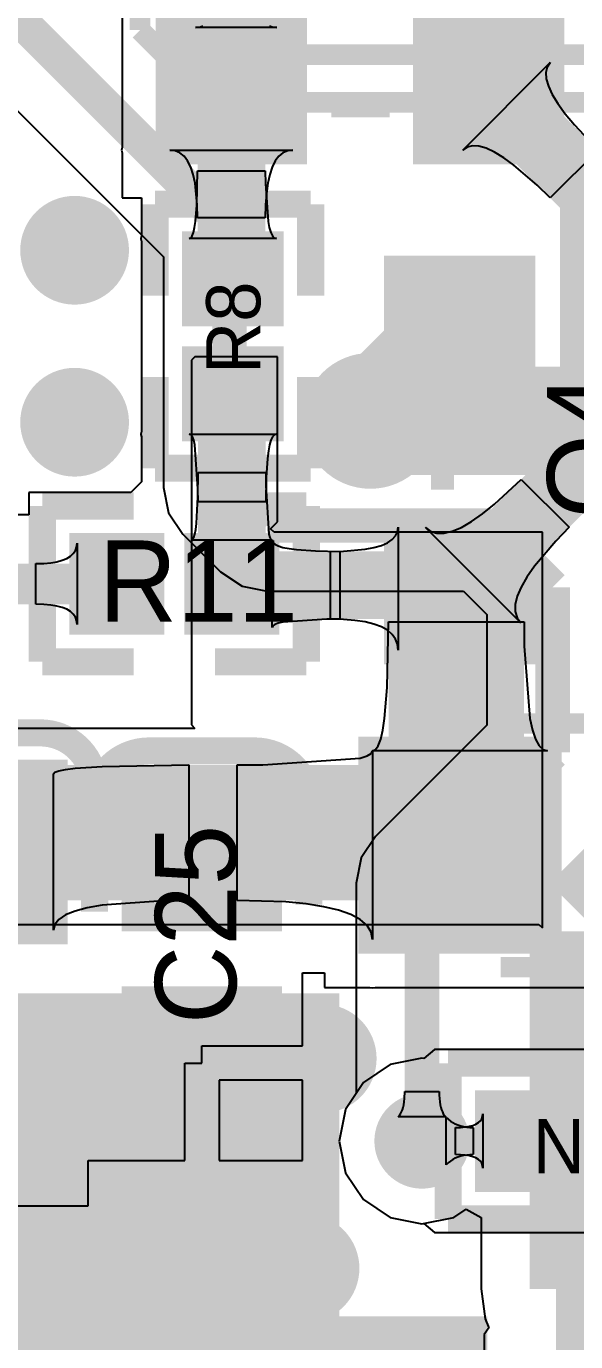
# Model space of a CAD drawing. Extents: x 72.1 to 112.7, y 45.7 to 113.8.
# Drawn here: x 85.99 to 90.05, y 56.1 to 65.81 of the extents above; entities that cross this region are included whole.
import ezdxf

# ---------------------------------------------------------------- set-up
doc = ezdxf.new("R2010")
doc.units = 0
doc.header["$MEASUREMENT"] = 0
for name, color, linetype in [('BOTTOMLAYER', 5, 'CONTINUOUS'), ('BOTTOMSOLDER', 6, 'CONTINUOUS'), ('MULTILAYER', 9, 'CONTINUOUS'), ('TOPLAYER', 1, 'CONTINUOUS'), ('TOPOVERLAY', 2, 'CONTINUOUS'), ('TOPPASTE', 8, 'CONTINUOUS'), ('TOPSOLDER', 216, 'CONTINUOUS')]:
    doc.layers.add(name, color=color, linetype=linetype)

msp = doc.modelspace()

# ---------------------------------------------------------------- linework, layer by layer
at = {"layer": 'BOTTOMLAYER'}
for p, q in [((85.405493, 65.711502), (87.005648, 64.11135)), ((87.005648, 64.11135), (87.005648, 62.407813)), ((87.005648, 62.407813), (87.005645, 62.4078)), ((87.005645, 62.4078), (87.042668, 62.221684)), ((87.042668, 62.221684), (87.148093, 62.063902)), ((87.148093, 62.063902), (87.427488, 61.784509)), ((87.427488, 61.784509), (87.427493, 61.784502)), ((87.427493, 61.784502), (87.585271, 61.679079)), ((87.585271, 61.679079), (87.585273, 61.679074)), ((87.585273, 61.679074), (87.585276, 61.679077)), ((87.585276, 61.679077), (87.585276, 61.679077)), ((87.585276, 61.679077), (87.585278, 61.679071)), ((87.585278, 61.679071), (87.585281, 61.679077)), ((87.585281, 61.679077), (87.771392, 61.642056)), ((87.771392, 61.642056), (89.220939, 61.642056)), ((89.220939, 61.642056), (89.393248, 61.46975)), ((89.393248, 61.46975), (89.393248, 60.65345)), ((89.393248, 60.65345), (88.570493, 59.830698)), ((88.570493, 59.830698), (88.465068, 59.672916)), ((88.465068, 59.672916), (88.428045, 59.4868)), ((88.428045, 59.4868), (88.428048, 59.486787)), ((88.428048, 59.486787), (88.428048, 57.933905)), ((88.428048, 57.933905), (88.349204, 57.815909)), ((88.785471, 57.894944), (88.787392, 57.947138)), ((88.787392, 57.947138), (89.041392, 57.947138)), ((89.041392, 57.947138), (89.041872, 57.920115)), ((89.041872, 57.920115), (89.045712, 57.871629)), ((88.349204, 57.815909), (88.302638, 57.5818)), ((88.763871, 57.796908), (88.770112, 57.812808)), ((88.770112, 57.812808), (88.775393, 57.83056)), ((88.775393, 57.83056), (88.779711, 57.850169)), ((88.779711, 57.850169), (88.783071, 57.871629)), ((88.783071, 57.871629), (88.785471, 57.894944)), ((89.045712, 57.871629), (89.049073, 57.850169)), ((89.049073, 57.850169), (89.053391, 57.83056)), ((89.053391, 57.83056), (89.058671, 57.812808)), ((89.058671, 57.812808), (89.064912, 57.796908)), ((88.739391, 57.760337), (88.748512, 57.770672)), ((89.089393, 57.760337), (88.739391, 57.760337)), ((88.748512, 57.770672), (88.756673, 57.782864)), ((88.756673, 57.782864), (88.763871, 57.796908)), ((89.064912, 57.796908), (89.07211, 57.782864)), ((89.07211, 57.782864), (89.080271, 57.770672)), ((89.080271, 57.770672), (89.089393, 57.760337)), ((88.302638, 57.5818), (88.349204, 57.347691)), ((88.349204, 57.347691), (88.481817, 57.149225)), ((88.481817, 57.149225), (88.680282, 57.016612)), ((89.148501, 57.016612), (89.240451, 57.078054)), ((89.240451, 57.078054), (89.352458, 57.018187)), ((88.680282, 57.016612), (88.914392, 56.970046)), ((88.914392, 56.970046), (89.148501, 57.016612)), ((89.352458, 57.018187), (89.352458, 56.4896)), ((89.352458, 56.4896), (89.38167, 56.267706)), ((89.38167, 56.267706), (89.408475, 56.202997)), ((89.408475, 56.202997), (89.374391, 56.151988)), ((89.374391, 56.151988), (89.374391, 55.1434))]:
    msp.add_line(p, q, dxfattribs=at)
for points, const_width in [([(87.364992, 65.8368), (87.364992, 66.929)], 0.152001), ([(86.831592, 65.786), (86.831592, 66.4718)], 0.152001), ([(85.749392, 66.0554), (87.491992, 64.3128)], 0.254), ([(87.364992, 65.8368), (87.597191, 65.604601)], 0.152001), ([(86.831592, 65.786), (87.364992, 65.2526)], 0.152001), ([(87.597191, 65.604601), (91.965991, 65.604601)], 0.152001), ([(87.364992, 65.2526), (91.759192, 65.2526)], 0.152001), ([(87.491992, 62.4078), (87.491992, 64.3128)], 0.254), ([(88.533392, 62.900611), (90.377381, 62.900611)], 0.800001), ([(90.377381, 62.900611), (90.844792, 62.4332)], 0.800001), ([(87.491992, 62.4078), (87.771392, 62.1284)], 0.254), ([(87.771392, 62.1284), (89.422392, 62.1284)], 0.254), ([(89.422392, 62.1284), (89.879592, 61.6712)], 0.254), ([(89.879592, 60.452), (89.879592, 61.6712)], 0.254), ([(88.914392, 59.4868), (89.879592, 60.452)], 0.254), ([(90.209792, 59.1312), (90.844792, 59.7662)], 1.000001), ([(88.914392, 57.5818), (88.914392, 59.4868)], 0.254), ([(90.209792, 56.4896), (90.209792, 59.1312)], 1.000001)]:
    msp.add_lwpolyline(points, dxfattribs=dict(at, const_width=const_width))
for points, const_width in [([(86.198992, 64.1604, 1), (86.498991, 64.1604, 1)], 0.299999), ([(88.333392, 62.900611, 1), (88.733391, 62.900611, 1)], 0.399999), ([(86.198992, 62.8904, 1), (86.498991, 62.8904, 1)], 0.299999), ([(88.027792, 58.1914, 1), (88.327791, 58.1914, 1)], 0.299999), ([(86.351392, 58.039, 1), (86.651391, 58.039, 1)], 0.299999), ([(88.789393, 57.5818, 1), (89.03939, 57.5818, 1)], 0.249999), ([(87.900792, 56.642, 1), (88.200791, 56.642, 1)], 0.299999), ([(86.376792, 56.2356, 1), (86.676791, 56.2356, 1)], 0.299999)]:
    msp.add_lwpolyline(points, format="xyb", close=True, dxfattribs=dict(at, const_width=const_width))
for points in [[(89.904992, 54.4322), (90.489192, 54.4322), (89.904992, 56.8452), (90.489192, 56.8452)], [(87.364992, 52.36689), (89.396992, 52.36689), (87.364992, 56.2864), (89.396992, 56.2864)]]:
    msp.add_solid(points, dxfattribs=at)
at = {"layer": 'BOTTOMSOLDER'}
for points, const_width in [([(86.148192, 64.1604, 1), (86.549791, 64.1604, 1)], 0.401599), ([(88.282592, 62.900611, 1), (88.784191, 62.900611, 1)], 0.501599), ([(86.148192, 62.8904, 1), (86.549791, 62.8904, 1)], 0.401599), ([(87.976992, 58.1914, 1), (88.378591, 58.1914, 1)], 0.401599), ([(86.300592, 58.039, 1), (86.702191, 58.039, 1)], 0.401599), ([(88.738593, 57.5818, 1), (89.09019, 57.5818, 1)], 0.351599), ([(85.487792, 57.1754, 1), (85.889391, 57.1754, 1)], 0.401599), ([(87.849992, 56.642, 1), (88.251591, 56.642, 1)], 0.401599), ([(86.325992, 56.2356, 1), (86.727591, 56.2356, 1)], 0.401599)]:
    msp.add_lwpolyline(points, format="xyb", close=True, dxfattribs=dict(at, const_width=const_width))
at = {"layer": 'MULTILAYER'}
for points, const_width in [([(86.198992, 64.1604, 1), (86.498991, 64.1604, 1)], 0.299999), ([(88.333392, 62.900611, 1), (88.733391, 62.900611, 1)], 0.399999), ([(86.198992, 62.8904, 1), (86.498991, 62.8904, 1)], 0.299999), ([(88.027792, 58.1914, 1), (88.327791, 58.1914, 1)], 0.299999), ([(86.351392, 58.039, 1), (86.651391, 58.039, 1)], 0.299999), ([(88.789393, 57.5818, 1), (89.03939, 57.5818, 1)], 0.249999), ([(87.900792, 56.642, 1), (88.200791, 56.642, 1)], 0.299999), ([(86.376792, 56.2356, 1), (86.676791, 56.2356, 1)], 0.299999)]:
    msp.add_lwpolyline(points, format="xyb", close=True, dxfattribs=dict(at, const_width=const_width))
at = {"layer": 'TOPLAYER'}
for p, q in [((86.699982, 65.886223), (86.699982, 64.948278)), ((87.242792, 65.805304), (87.271291, 65.808334)), ((87.842791, 65.805304), (87.242792, 65.805304)), ((87.271291, 65.808334), (87.296793, 65.817425)), ((87.788791, 65.817425), (87.814292, 65.808334)), ((87.814292, 65.808334), (87.842791, 65.805304)), ((89.21528, 64.900048), (89.861354, 65.546122)), ((89.838563, 65.513334), (89.828693, 65.473476)), ((89.861354, 65.546122), (89.838563, 65.513334)), ((89.828693, 65.473476), (89.831746, 65.426547)), ((89.831746, 65.426547), (89.847717, 65.372546)), ((89.847717, 65.372546), (89.876612, 65.311472)), ((89.876612, 65.311472), (89.918428, 65.243332)), ((89.918428, 65.243332), (89.973165, 65.168117)), ((89.973165, 65.168117), (90.040826, 65.085831)), ((90.040826, 65.085831), (90.214907, 64.900048)), ((86.699982, 64.919202), (86.696172, 64.900048)), ((86.696172, 64.900048), (86.699982, 64.880894)), ((86.699982, 64.948278), (86.6991, 64.945659)), ((86.6991, 64.945659), (86.699982, 64.932753)), ((86.699982, 64.932753), (86.699982, 64.919202)), ((87.091817, 64.895049), (87.053029, 64.900048)), ((87.053029, 64.900048), (87.961333, 64.900048)), ((87.126524, 64.880048), (87.091817, 64.895049)), ((87.922545, 64.895049), (87.887838, 64.880048)), ((87.961333, 64.900048), (87.922545, 64.895049)), ((89.248069, 64.922839), (89.21528, 64.900048)), ((89.287927, 64.93271), (89.248069, 64.922839)), ((89.334856, 64.929657), (89.287927, 64.93271)), ((89.388856, 64.913685), (89.334856, 64.929657)), ((89.44993, 64.88479), (89.388856, 64.913685)), ((90.214907, 64.900048), (89.861354, 64.546495)), ((86.699982, 64.880894), (86.699982, 64.547001)), ((87.157146, 64.855049), (87.126524, 64.880048)), ((87.183686, 64.820048), (87.157146, 64.855049)), ((87.206143, 64.77505), (87.183686, 64.820048)), ((87.830675, 64.820048), (87.808219, 64.77505)), ((87.857216, 64.855049), (87.830675, 64.820048)), ((87.887838, 64.880048), (87.857216, 64.855049)), ((89.518071, 64.842974), (89.44993, 64.88479)), ((89.593285, 64.788237), (89.518071, 64.842974)), ((87.224517, 64.720048), (87.206143, 64.77505)), ((87.238807, 64.65505), (87.224517, 64.720048)), ((87.251624, 64.492348), (87.257181, 64.747348)), ((87.257181, 64.747348), (87.75718, 64.747348)), ((87.75718, 64.747348), (87.758001, 64.65235)), ((87.789845, 64.720048), (87.775555, 64.65505)), ((87.808219, 64.77505), (87.789845, 64.720048)), ((89.764928, 64.639998), (89.593285, 64.788237)), ((87.255139, 64.49505), (87.238807, 64.65505)), ((87.758001, 64.65235), (87.777721, 64.372348)), ((87.775555, 64.65505), (87.765346, 64.580049)), ((89.861354, 64.546495), (89.764928, 64.639998)), ((86.699982, 64.547001), (86.842392, 64.547001)), ((86.842392, 64.547001), (86.842392, 64.266503)), ((87.765346, 64.580049), (87.759222, 64.49505)), ((87.241746, 64.372348), (87.251624, 64.492348)), ((87.257181, 64.400049), (87.255139, 64.49505)), ((87.759222, 64.49505), (87.75718, 64.400049)), ((87.226927, 64.292348), (87.234954, 64.327349)), ((87.234954, 64.327349), (87.241746, 64.372348)), ((87.75718, 64.400049), (87.257181, 64.400049)), ((87.777721, 64.372348), (87.786759, 64.327349)), ((87.786759, 64.327349), (87.797442, 64.292348)), ((86.842392, 64.266503), (86.838582, 64.247349)), ((86.838582, 64.247349), (86.838945, 64.245518)), ((86.838945, 64.245518), (86.838602, 64.243689)), ((86.838602, 64.243689), (86.842392, 64.225607)), ((86.842392, 64.225607), (86.842392, 63.300399)), ((87.195439, 64.247349), (87.207171, 64.252351)), ((87.839344, 64.247349), (87.195439, 64.247349)), ((87.207171, 64.252351), (87.217667, 64.267349)), ((87.217667, 64.267349), (87.226927, 64.292348)), ((87.797442, 64.292348), (87.809766, 64.267349)), ((87.809766, 64.267349), (87.823733, 64.252348)), ((87.823733, 64.252348), (87.839344, 64.247349)), ((87.237992, 63.373), (87.212592, 63.3476)), ((87.212592, 63.3476), (87.212592, 60.6552)), ((87.847592, 63.373), (87.237992, 63.373)), ((87.847592, 62.1538), (87.847592, 63.373)), ((86.842392, 63.300399), (86.842392, 62.8226)), ((86.842392, 62.8226), (86.838582, 62.803446)), ((86.838582, 62.803446), (86.838897, 62.801861)), ((86.838897, 62.801861), (86.838597, 62.800278)), ((86.838597, 62.800278), (86.842392, 62.782046)), ((86.842392, 62.782046), (86.842392, 62.450401)), ((87.207816, 62.798447), (87.195439, 62.803446)), ((87.195439, 62.803446), (87.839344, 62.803446)), ((87.218893, 62.783446), (87.207816, 62.798447)), ((87.228665, 62.758447), (87.218893, 62.783446)), ((87.237136, 62.723446), (87.228665, 62.758447)), ((87.799179, 62.758447), (87.78894, 62.723446)), ((87.810993, 62.783446), (87.799179, 62.758447)), ((87.824381, 62.798447), (87.810993, 62.783446)), ((87.839344, 62.803446), (87.824381, 62.798447)), ((87.25994, 62.398448), (87.237136, 62.723446)), ((87.780277, 62.678447), (87.77319, 62.623446)), ((87.78894, 62.723446), (87.780277, 62.678447)), ((87.77319, 62.623446), (87.763739, 62.483446)), ((87.258713, 62.338552), (87.26059, 62.518552)), ((87.26059, 62.518552), (87.760589, 62.518552)), ((87.760589, 62.518552), (87.761059, 62.423553)), ((87.763739, 62.483446), (87.760589, 62.303447)), ((89.449465, 62.284237), (89.647944, 62.468694)), ((89.647944, 62.468694), (90.001496, 62.115141)), ((86.763588, 62.3716), (86.01059, 62.3716)), ((86.01059, 62.3716), (86.01059, 62.206396)), ((86.842392, 62.450403), (86.763588, 62.3716)), ((86.842392, 62.450401), (86.842392, 62.450403)), ((86.842392, 62.450401), (86.842392, 62.450401)), ((87.26059, 62.303447), (87.25994, 62.398448)), ((87.761059, 62.423553), (87.783596, 62.063554)), ((87.248853, 62.143554), (87.258713, 62.338552)), ((87.760589, 62.303447), (87.26059, 62.303447)), ((89.360926, 62.213221), (89.449465, 62.284237)), ((86.01059, 62.206396), (85.688391, 62.206396)), ((89.279517, 62.156348), (89.360926, 62.213221)), ((87.237583, 62.063554), (87.243686, 62.098552)), ((87.243686, 62.098552), (87.248853, 62.143554)), ((87.796792, 62.103), (87.847592, 62.1538)), ((87.822192, 62.0776), (87.796792, 62.103)), ((89.803392, 62.0776), (87.822192, 62.0776)), ((88.71964, 62.05079), (88.734641, 62.081179)), ((88.734641, 62.081179), (88.73964, 62.115141)), ((88.73964, 62.115141), (88.73964, 61.206837)), ((89.644896, 61.408036), (88.940838, 62.112093)), ((88.940838, 62.112093), (88.979454, 62.084113)), ((88.979454, 62.084113), (89.025204, 62.070277)), ((89.078084, 62.070582), (89.138097, 62.085027)), ((89.138097, 62.085027), (89.205242, 62.113617)), ((89.205242, 62.113617), (89.279517, 62.156348)), ((89.803392, 59.1566), (89.803392, 62.0776)), ((90.001496, 62.115141), (89.902198, 62.012337)), ((86.363655, 61.968101), (86.366685, 61.996599)), ((86.366685, 61.996599), (86.366685, 61.396601)), ((87.213638, 62.018553), (87.222559, 62.023554)), ((87.807541, 62.018553), (87.213638, 62.018553)), ((87.222559, 62.023554), (87.230542, 62.038553)), ((87.230542, 62.038553), (87.237583, 62.063554)), ((87.783596, 62.063554), (87.790637, 62.038553)), ((87.790637, 62.038553), (87.79862, 62.023554)), ((87.79862, 62.023554), (87.807541, 62.018553)), ((87.807541, 61.374647), (87.807541, 62.018553)), ((87.807541, 62.018553), (87.81254, 62.002942)), ((87.81254, 62.002942), (87.827541, 61.988974)), ((87.827541, 61.988974), (87.85254, 61.97665)), ((88.55964, 61.964989), (88.614641, 61.981077)), ((88.614641, 61.981077), (88.65964, 62.00074)), ((88.65964, 62.00074), (88.694641, 62.023978)), ((88.694641, 62.023978), (88.71964, 62.05079)), ((89.025204, 62.070277), (89.078084, 62.070582)), ((89.902198, 62.012337), (89.746023, 61.828124)), ((86.257587, 61.8706), (86.290922, 61.8841)), ((86.290922, 61.8841), (86.318197, 61.9006)), ((86.318197, 61.9006), (86.339411, 61.9201)), ((86.339411, 61.9201), (86.354564, 61.942599)), ((86.354564, 61.942599), (86.363655, 61.968101)), ((87.85254, 61.97665), (87.887541, 61.965967)), ((87.887541, 61.965967), (87.932539, 61.95693)), ((87.932539, 61.95693), (87.987541, 61.949536)), ((87.987541, 61.949536), (88.12754, 61.939675)), ((88.12754, 61.939675), (88.30754, 61.936389)), ((88.239641, 61.936389), (88.334642, 61.938177)), ((88.239641, 61.43639), (88.239641, 61.936389)), ((88.30754, 61.936389), (88.30754, 61.43639)), ((88.334642, 61.938177), (88.494639, 61.952477)), ((88.494639, 61.952477), (88.55964, 61.964989)), ((86.063638, 61.8466), (86.121217, 61.848101)), ((86.063638, 61.5466), (86.063638, 61.8466)), ((86.121217, 61.848101), (86.172736, 61.852599)), ((86.172736, 61.852599), (86.218192, 61.8601)), ((86.218192, 61.8601), (86.257587, 61.8706)), ((89.746023, 61.828124), (89.68915, 61.746714)), ((89.68915, 61.746714), (89.64642, 61.67244)), ((89.617829, 61.605295), (89.603384, 61.545282)), ((89.64642, 61.67244), (89.617829, 61.605295)), ((86.121217, 61.545099), (86.063638, 61.5466)), ((86.172736, 61.540601), (86.121217, 61.545099)), ((86.218192, 61.5331), (86.172736, 61.540601)), ((86.257587, 61.5226), (86.218192, 61.5331)), ((86.290922, 61.5091), (86.257587, 61.5226)), ((86.318197, 61.4926), (86.290922, 61.5091)), ((86.339411, 61.4731), (86.318197, 61.4926)), ((89.603384, 61.545282), (89.60308, 61.492402)), ((89.60308, 61.492402), (89.616915, 61.446651)), ((86.354564, 61.450601), (86.339411, 61.4731)), ((86.363655, 61.425099), (86.354564, 61.450601)), ((86.366685, 61.396601), (86.363655, 61.425099)), ((87.827541, 61.396875), (87.81254, 61.38638)), ((87.85254, 61.406136), (87.827541, 61.396875)), ((87.887541, 61.414162), (87.85254, 61.406136)), ((88.212539, 61.435772), (87.887541, 61.414162)), ((88.30754, 61.43639), (88.212539, 61.435772)), ((88.334642, 61.434094), (88.239641, 61.43639)), ((88.41964, 61.427208), (88.334642, 61.434094)), ((88.494641, 61.415729), (88.41964, 61.427208)), ((88.55964, 61.399661), (88.494641, 61.415729)), ((88.614641, 61.379001), (88.55964, 61.399661)), ((88.657613, 60.930635), (88.668393, 61.4172)), ((88.668393, 61.4172), (89.668391, 61.4172)), ((89.616915, 61.446651), (89.644896, 61.408036)), ((89.668391, 61.4172), (89.670133, 61.23593)), ((87.81254, 61.38638), (87.807541, 61.374647)), ((88.65964, 61.353751), (88.614641, 61.379001)), ((88.694638, 61.323908), (88.65964, 61.353751)), ((88.71964, 61.289476), (88.694638, 61.323908)), ((88.734641, 61.250452), (88.71964, 61.289476)), ((88.73964, 61.206837), (88.734641, 61.250452)), ((89.670133, 61.23593), (89.711929, 60.701662)), ((88.638454, 60.701662), (88.657613, 60.930635)), ((87.237992, 60.6298), (83.529592, 60.6298)), ((87.212592, 60.6552), (87.237992, 60.6298)), ((88.625281, 60.6158), (88.638454, 60.701662)), ((89.711929, 60.701662), (89.731085, 60.6158)), ((88.591751, 60.501312), (88.609714, 60.549015)), ((88.609714, 60.549015), (88.625281, 60.6158)), ((89.731085, 60.6158), (89.753727, 60.549015)), ((89.753727, 60.549015), (89.779848, 60.501312)), ((88.458642, 60.410136), (88.508642, 60.425729)), ((88.508642, 60.425729), (88.538642, 60.4434)), ((88.538642, 60.4434), (88.548642, 60.463151)), ((88.548642, 60.463151), (88.571395, 60.472691)), ((88.548642, 60.463151), (88.548642, 59.069249)), ((89.842543, 60.463151), (88.548642, 60.463151)), ((88.571395, 60.472691), (88.591751, 60.501312)), ((89.779848, 60.501312), (89.809455, 60.472691)), ((89.809455, 60.472691), (89.842543, 60.463151)), ((86.231943, 60.317057), (86.281943, 60.326935)), ((86.281943, 60.326935), (86.351943, 60.335495)), ((86.351943, 60.335495), (86.551943, 60.348665)), ((86.551943, 60.348665), (87.191944, 60.359199)), ((87.191944, 60.359199), (87.191944, 59.359201)), ((87.548641, 60.359199), (87.738641, 60.36024)), ((87.548641, 59.359201), (87.548641, 60.359199)), ((87.738641, 60.36024), (88.458642, 60.410136)), ((86.191943, 60.293354), (86.201943, 60.305864)), ((86.191943, 59.139452), (86.191943, 60.293354)), ((86.201943, 60.305864), (86.231943, 60.317057)), ((87.001944, 59.357001), (86.551943, 59.324039)), ((87.191944, 59.359201), (87.001944, 59.357001)), ((87.908641, 59.3476), (87.548641, 59.359201)), ((86.351943, 59.28009), (86.281943, 59.251522)), ((86.441943, 59.304263), (86.351943, 59.28009)), ((86.551943, 59.324039), (86.441943, 59.304263)), ((88.058643, 59.333105), (87.908641, 59.3476)), ((88.188643, 59.312807), (88.058643, 59.333105)), ((88.298642, 59.286711), (88.188643, 59.312807)), ((88.388642, 59.254817), (88.298642, 59.286711)), ((82.030992, 59.182), (89.777992, 59.182)), ((86.201943, 59.181205), (86.191943, 59.139452)), ((86.231943, 59.218561), (86.201943, 59.181205)), ((86.281943, 59.251522), (86.231943, 59.218561)), ((88.458642, 59.217123), (88.388642, 59.254817)), ((88.508642, 59.173631), (88.458642, 59.217123)), ((88.538642, 59.124339), (88.508642, 59.173631)), ((89.777992, 59.182), (89.803392, 59.1566)), ((88.548642, 59.069249), (88.538642, 59.124339)), ((88.032791, 58.285002), (88.032791, 58.825143)), ((88.032791, 58.825143), (88.195594, 58.825143)), ((88.195594, 58.825143), (88.195594, 58.716202)), ((88.195594, 58.716202), (88.529488, 58.716202)), ((88.529488, 58.716202), (88.548642, 58.712392)), ((88.548642, 58.712392), (88.567796, 58.716202)), ((88.567796, 58.716202), (90.19559, 58.716202)), ((87.288792, 58.158002), (87.288792, 58.285002)), ((87.288792, 58.285002), (88.032791, 58.285002)), ((88.914392, 58.193554), (88.680282, 58.146988)), ((88.927541, 58.190938), (88.914392, 58.193554)), ((89.007795, 58.256802), (88.927541, 58.190938)), ((89.007795, 58.2568), (89.007795, 58.256802)), ((92.314392, 58.2568), (89.007795, 58.2568)), ((87.161792, 57.439001), (87.161792, 58.158002)), ((87.161792, 58.158002), (87.288792, 58.158002)), ((88.680282, 58.146988), (88.481817, 58.014375)), ((88.032791, 58.031002), (87.415792, 58.031002)), ((87.415792, 58.031002), (87.415792, 57.439001)), ((88.032791, 57.439001), (88.032791, 58.031002)), ((88.481817, 58.014375), (88.349204, 57.815909)), ((88.349204, 57.815909), (88.302638, 57.5818)), ((89.092928, 57.406799), (89.092928, 57.756801)), ((89.092928, 57.756801), (89.108166, 57.742549)), ((89.108166, 57.742549), (89.124475, 57.729801)), ((89.124475, 57.729801), (89.141856, 57.718549)), ((89.141856, 57.718549), (89.160309, 57.7088)), ((89.160309, 57.7088), (89.179832, 57.70055)), ((89.290794, 57.697799), (89.313128, 57.706798)), ((89.313128, 57.706798), (89.331404, 57.717799)), ((89.331404, 57.717799), (89.345615, 57.730799)), ((89.345615, 57.730799), (89.355767, 57.7458)), ((89.355767, 57.7458), (89.361861, 57.7628)), ((89.361861, 57.7628), (89.36389, 57.7818)), ((89.36389, 57.7818), (89.36389, 57.3818)), ((89.160843, 57.6818), (89.199423, 57.682801)), ((89.160843, 57.4818), (89.160843, 57.6818)), ((89.179832, 57.70055), (89.200426, 57.693799)), ((89.199423, 57.682801), (89.233939, 57.6858)), ((89.200426, 57.693799), (89.222092, 57.688549)), ((89.222092, 57.688549), (89.24483, 57.6848)), ((89.233939, 57.6858), (89.264396, 57.690799)), ((89.24483, 57.6848), (89.26864, 57.682549)), ((89.264396, 57.690799), (89.290794, 57.697799)), ((89.26864, 57.682549), (89.29352, 57.6818)), ((89.29352, 57.6818), (89.29352, 57.4818)), ((88.302638, 57.5818), (88.349204, 57.347691)), ((86.448991, 57.102403), (86.448991, 57.438999)), ((86.448991, 57.438999), (86.544795, 57.438999)), ((86.544795, 57.438999), (86.544795, 57.439001)), ((86.544795, 57.439001), (87.161792, 57.439001)), ((87.415792, 57.439001), (88.032791, 57.439001)), ((89.108166, 57.421051), (89.092928, 57.406799)), ((89.124475, 57.433799), (89.108166, 57.421051)), ((89.141856, 57.445051), (89.124475, 57.433799)), ((89.160309, 57.4548), (89.141856, 57.445051)), ((89.179832, 57.46305), (89.160309, 57.4548)), ((89.199423, 57.480799), (89.160843, 57.4818)), ((89.200426, 57.469801), (89.179832, 57.46305)), ((89.233939, 57.4778), (89.199423, 57.480799)), ((89.222092, 57.475051), (89.200426, 57.469801)), ((89.24483, 57.4788), (89.222092, 57.475051)), ((89.264396, 57.472801), (89.233939, 57.4778)), ((89.26864, 57.481051), (89.24483, 57.4788)), ((89.290794, 57.465801), (89.264396, 57.472801)), ((89.29352, 57.4818), (89.26864, 57.481051)), ((89.313128, 57.456802), (89.290794, 57.465801)), ((89.331404, 57.445801), (89.313128, 57.456802)), ((89.345615, 57.432801), (89.331404, 57.445801)), ((89.355767, 57.4178), (89.345615, 57.432801)), ((89.361861, 57.4008), (89.355767, 57.4178)), ((88.349204, 57.347691), (88.481817, 57.149225)), ((89.36389, 57.3818), (89.361861, 57.4008)), ((88.481817, 57.149225), (88.680282, 57.016612)), ((85.586992, 57.102403), (86.448991, 57.102403)), ((88.680282, 57.016612), (88.914392, 56.970046)), ((88.914392, 56.970046), (88.927541, 56.972662)), ((88.927541, 56.972662), (89.007795, 56.906798)), ((89.007795, 56.906798), (89.007795, 56.9068)), ((89.007795, 56.9068), (92.314392, 56.9068))]:
    msp.add_line(p, q, dxfattribs=at)
for points, const_width in [([(87.542792, 65.389811), (87.542792, 68.326)], 0.299999), ([(87.507181, 63.986009), (87.507181, 65.3542)], 0.499999), ([(89.407202, 65.3542), (90.184392, 64.577011)], 0.499999), ([(87.507181, 65.3542), (87.542792, 65.389811)], 0.299999), ([(90.184392, 62.651589), (90.184392, 64.577011)], 0.499999), ([(87.507181, 63.986009), (87.568192, 63.924998)], 0.499999), ([(88.533392, 62.900611), (89.193792, 63.561011)], 0.800001), ([(87.51059, 63.093595), (87.517392, 63.100397)], 0.499999), ([(87.51059, 61.6966), (87.51059, 63.093595)], 0.499999), ([(89.193792, 61.660989), (90.184392, 62.651589)], 0.499999), ([(87.7216, 61.686389), (89.168392, 61.686389)], 0.499999), ([(89.168392, 59.575012), (89.168392, 61.4172)], 1.000001), ([(85.066795, 61.6966), (86.660589, 61.6966)], 0.299999), ([(86.708386, 61.693598), (86.711389, 61.6966)], 0.299999), ([(83.199389, 59.8592), (89.102593, 59.8592)], 1.000001), ([(88.914392, 57.5818), (89.657794, 57.5818)], 0.2)]:
    msp.add_lwpolyline(points, dxfattribs=dict(at, const_width=const_width))
for points, const_width in [([(86.198992, 64.1604, 1), (86.498991, 64.1604, 1)], 0.299999), ([(88.333392, 62.900611, 1), (88.733391, 62.900611, 1)], 0.399999), ([(86.198992, 62.8904, 1), (86.498991, 62.8904, 1)], 0.299999), ([(88.027792, 58.1914, 1), (88.327791, 58.1914, 1)], 0.299999), ([(86.351392, 58.039, 1), (86.651391, 58.039, 1)], 0.299999), ([(88.789393, 57.5818, 1), (89.03939, 57.5818, 1)], 0.249999), ([(87.900792, 56.642, 1), (88.200791, 56.642, 1)], 0.299999), ([(86.376792, 56.2356, 1), (86.676791, 56.2356, 1)], 0.299999)]:
    msp.add_lwpolyline(points, format="xyb", close=True, dxfattribs=dict(at, const_width=const_width))
for points in [[(87.049981, 64.897), (87.964381, 64.897), (87.049981, 65.8114), (87.964381, 65.8114)], [(88.950002, 64.897), (89.864402, 64.897), (88.950002, 65.8114), (89.864402, 65.8114)], [(87.192391, 64.250397), (87.192391, 63.650398), (87.842392, 64.250397), (87.842392, 63.650398)], [(88.736592, 64.018211), (88.736592, 63.103811), (89.650992, 64.018211), (89.650992, 63.103811)], [(87.192391, 63.400396), (87.192391, 62.800398), (87.842392, 63.400396), (87.842392, 62.800398)], [(88.736592, 62.118189), (88.736592, 61.203789), (89.650992, 62.118189), (89.650992, 61.203789)], [(86.960588, 62.021601), (86.360589, 62.021601), (86.960588, 61.371599), (86.360589, 61.371599)], [(87.810589, 62.021601), (87.21059, 62.021601), (87.810589, 61.371599), (87.21059, 61.371599)], [(88.545594, 60.466199), (88.545594, 59.066201), (89.845591, 60.466199), (89.845591, 59.066201)], [(86.194991, 59.136404), (86.194991, 60.296402), (84.724992, 59.136404), (84.724992, 60.296402)], [(87.778791, 59.233003), (87.778791, 60.163004), (86.798793, 59.233003), (86.798793, 60.163004)], [(81.132015, 55.0164), (88.304792, 55.0164), (81.132015, 58.674), (88.304792, 58.674)], [(87.778791, 57.693001), (87.778791, 58.623002), (86.798793, 57.693001), (86.798793, 58.623002)], [(86.194991, 57.356403), (86.194991, 58.516401), (84.724992, 57.356403), (84.724992, 58.516401)], [(89.357794, 57.256799), (89.957793, 57.256799), (89.357794, 57.906801), (89.957793, 57.906801)]]:
    msp.add_solid(points, dxfattribs=at)
at = {"layer": 'TOPOVERLAY'}
for points, const_width in [([(88.243781, 65.2272), (88.675581, 65.2272)], 0.17), ([(86.942389, 63.825399), (86.942389, 64.500399)], 0.2), ([(86.942389, 64.500399), (88.092389, 64.500399)], 0.2), ([(88.092389, 63.825399), (88.092389, 64.500399)], 0.2), ([(86.942389, 62.550401), (86.942389, 63.225401)], 0.2), ([(88.092389, 62.550401), (88.092389, 63.225401)], 0.2), ([(89.066792, 62.392611), (89.066792, 62.824411)], 0.17), ([(86.942389, 62.550401), (88.092389, 62.550401)], 0.2), ([(86.110592, 62.271603), (86.785592, 62.271603)], 0.2), ([(86.110592, 61.121602), (86.110592, 62.271603)], 0.2), ([(87.385591, 62.271603), (88.060591, 62.271603)], 0.2), ([(88.060591, 61.121602), (88.060591, 62.271603)], 0.2), ([(86.110592, 61.121602), (86.785592, 61.121602)], 0.2), ([(87.385591, 61.121602), (88.060591, 61.121602)], 0.2), ([(89.495592, 60.666201), (92.295591, 60.666201)], 0.15), ([(84.824992, 60.596402), (86.094992, 60.596402)], 0.2), ([(86.898792, 60.463003), (87.678791, 60.463003)], 0.2), ([(86.494991, 59.276402), (86.494991, 60.196402)], 0.2), ([(86.498791, 59.328004), (86.498791, 60.063004)], 0.2), ([(88.078795, 59.328007), (88.078795, 60.063007)], 0.2), ([(89.495592, 58.866199), (92.295591, 58.866199)], 0.15), ([(86.498791, 57.793004), (86.498791, 58.528003)], 0.2), ([(88.078793, 57.793004), (88.078793, 58.528003)], 0.2), ([(86.494991, 57.456403), (86.494991, 58.376403)], 0.2), ([(89.107792, 58.156798), (89.782792, 58.156798)], 0.2), ([(89.107792, 57.006797), (89.107792, 58.156798)], 0.2), ([(86.898792, 57.393004), (87.678791, 57.393004)], 0.2), ([(84.824992, 57.056401), (86.094992, 57.056401)], 0.2), ([(89.107792, 57.006797), (89.782792, 57.006797)], 0.2)]:
    msp.add_lwpolyline(points, dxfattribs=dict(at, const_width=const_width))
at = {"layer": 'TOPOVERLAY', "const_width": 0.2}
for points in [[(86.094992, 60.596402, -0.414214), (86.494991, 60.196402)], [(86.498791, 60.063004, -0.414213), (86.898792, 60.463003)], [(87.678793, 60.463006, -0.414213), (88.078795, 60.063007)], [(86.89879, 57.393004, -0.414213), (86.498788, 57.793004)], [(88.078793, 57.793004, -0.414213), (87.678791, 57.393004)], [(86.494993, 57.456403, -0.414213), (86.094994, 57.056401)]]:
    msp.add_lwpolyline(points, format="xyb", dxfattribs=at)
at = {"layer": 'TOPOVERLAY', "const_width": 0.1}
for points in [[(86.044992, 60.596402, 1), (86.144992, 60.596402, 1)], [(86.848793, 60.463003, 1), (86.948792, 60.463003, 1)], [(87.628794, 60.463006, 1), (87.728793, 60.463006, 1)], [(86.444991, 60.196402, 1), (86.544991, 60.196402, 1)], [(86.448791, 60.063004, 1), (86.548791, 60.063004, 1)], [(88.028795, 60.063007, 1), (88.128795, 60.063007, 1)], [(86.448788, 57.793004, 1), (86.548788, 57.793004, 1)], [(88.028793, 57.793004, 1), (88.128792, 57.793004, 1)], [(86.444993, 57.456403, 1), (86.544993, 57.456403, 1)], [(86.84879, 57.393004, 1), (86.94879, 57.393004, 1)], [(87.628791, 57.393004, 1), (87.728791, 57.393004, 1)], [(86.044994, 57.056401, 1), (86.144994, 57.056401, 1)]]:
    msp.add_lwpolyline(points, format="xyb", close=True, dxfattribs=at)
at = {"layer": 'TOPPASTE'}
for points in [[(87.049981, 64.897), (87.964381, 64.897), (87.049981, 65.8114), (87.964381, 65.8114)], [(88.950002, 64.897), (89.864402, 64.897), (88.950002, 65.8114), (89.864402, 65.8114)], [(87.192391, 64.250397), (87.192391, 63.650398), (87.842392, 64.250397), (87.842392, 63.650398)], [(88.736592, 64.018211), (88.736592, 63.103811), (89.650992, 64.018211), (89.650992, 63.103811)], [(87.192391, 63.400396), (87.192391, 62.800398), (87.842392, 63.400396), (87.842392, 62.800398)], [(88.736592, 62.118189), (88.736592, 61.203789), (89.650992, 62.118189), (89.650992, 61.203789)], [(86.960588, 62.021601), (86.360589, 62.021601), (86.960588, 61.371599), (86.360589, 61.371599)], [(87.810589, 62.021601), (87.21059, 62.021601), (87.810589, 61.371599), (87.21059, 61.371599)], [(88.545594, 60.466199), (88.545594, 59.066201), (89.845591, 60.466199), (89.845591, 59.066201)], [(86.194991, 59.136404), (86.194991, 60.296402), (84.724992, 59.136404), (84.724992, 60.296402)], [(87.778791, 59.233003), (87.778791, 60.163004), (86.798793, 59.233003), (86.798793, 60.163004)], [(87.778791, 57.693001), (87.778791, 58.623002), (86.798793, 57.693001), (86.798793, 58.623002)], [(86.194991, 57.356403), (86.194991, 58.516401), (84.724992, 57.356403), (84.724992, 58.516401)], [(89.357794, 57.256799), (89.957793, 57.256799), (89.357794, 57.906801), (89.957793, 57.906801)]]:
    msp.add_solid(points, dxfattribs=at)
at = {"layer": 'TOPSOLDER'}
for points, const_width in [([(86.148192, 64.1604, 1), (86.549791, 64.1604, 1)], 0.401599), ([(88.282592, 62.900611, 1), (88.784191, 62.900611, 1)], 0.501599), ([(86.148192, 62.8904, 1), (86.549791, 62.8904, 1)], 0.401599), ([(87.976992, 58.1914, 1), (88.378591, 58.1914, 1)], 0.401599), ([(86.300592, 58.039, 1), (86.702191, 58.039, 1)], 0.401599), ([(88.738593, 57.5818, 1), (89.09019, 57.5818, 1)], 0.351599), ([(85.487792, 57.1754, 1), (85.889391, 57.1754, 1)], 0.401599), ([(87.849992, 56.642, 1), (88.251591, 56.642, 1)], 0.401599), ([(86.325992, 56.2356, 1), (86.727591, 56.2356, 1)], 0.401599)]:
    msp.add_lwpolyline(points, format="xyb", close=True, dxfattribs=dict(at, const_width=const_width))
for points in [[(86.948381, 64.7954), (88.065981, 64.7954), (86.948381, 65.913), (88.065981, 65.913)], [(88.848402, 64.7954), (89.966002, 64.7954), (88.848402, 65.913), (89.966002, 65.913)], [(87.141591, 64.301197), (87.141591, 63.599598), (87.893192, 64.301197), (87.893192, 63.599598)], [(88.634992, 64.119811), (88.634992, 63.002211), (89.752592, 64.119811), (89.752592, 63.002211)], [(87.141591, 63.451196), (87.141591, 62.749598), (87.893192, 63.451196), (87.893192, 62.749598)], [(88.634992, 62.219789), (88.634992, 61.102189), (89.752592, 62.219789), (89.752592, 61.102189)], [(87.011388, 62.072401), (86.309789, 62.072401), (87.011388, 61.320799), (86.309789, 61.320799)], [(87.861389, 62.072401), (87.15979, 62.072401), (87.861389, 61.320799), (87.15979, 61.320799)], [(88.443994, 60.567799), (88.443994, 58.964601), (89.947191, 60.567799), (89.947191, 58.964601)], [(86.296591, 59.034804), (86.296591, 60.398002), (84.623392, 59.034804), (84.623392, 60.398002)], [(87.880391, 59.131403), (87.880391, 60.264604), (86.697193, 59.131403), (86.697193, 60.264604)], [(87.880391, 57.591401), (87.880391, 58.724602), (86.697193, 57.591401), (86.697193, 58.724602)], [(86.296591, 57.254803), (86.296591, 58.618001), (84.623392, 57.254803), (84.623392, 58.618001)], [(89.306994, 57.205999), (90.008593, 57.205999), (89.306994, 57.957601), (90.008593, 57.957601)]]:
    msp.add_solid(points, dxfattribs=at)

# ---------------------------------------------------------------- texts
at = {"layer": 'TOPOVERLAY'}
for s, height, p in [('R8', 0.399999, (87.720592, 63.246)), ('Q4', 0.599999, (90.438392, 62.1792)), ('C25', 0.599999, (87.542792, 58.4454))]:
    msp.add_text(s, height=height, rotation=90, dxfattribs=at).set_placement(p)
for s, height, p in [('R11', 0.599999, (86.526792, 61.4172)), ('N5', 0.399999, (89.731992, 57.343998))]:
    msp.add_text(s, height=height, dxfattribs=at).set_placement(p)

doc.saveas('drawing.dxf')
